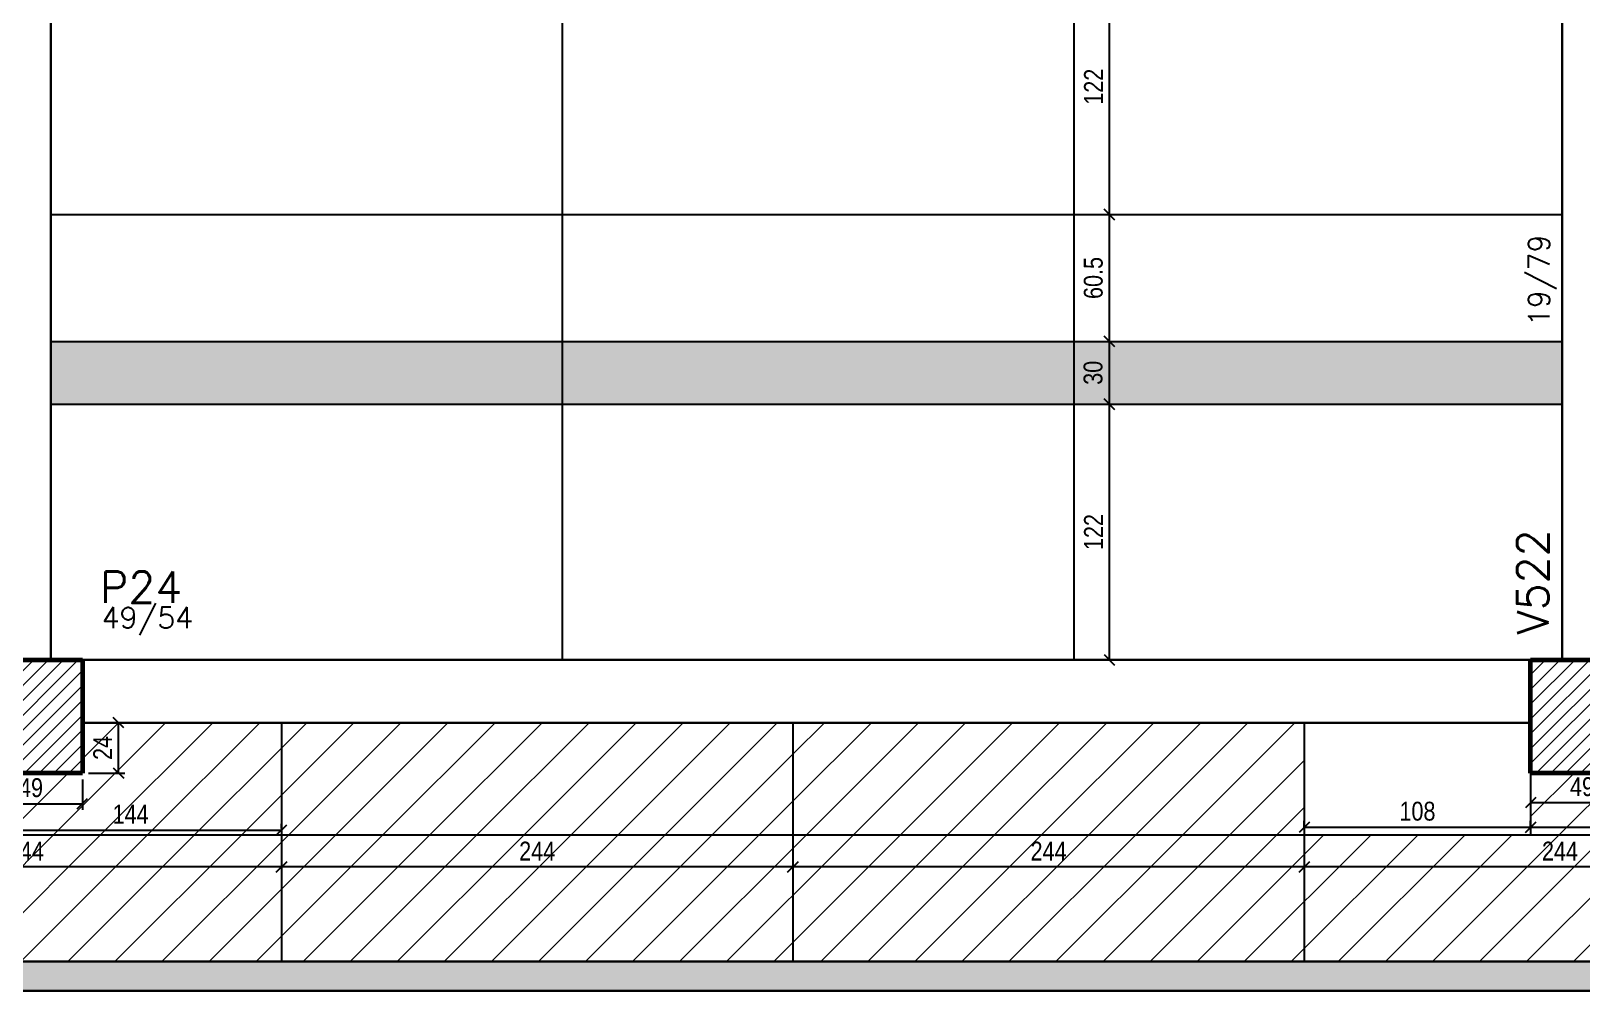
# Model space of a CAD drawing. Extents: x 8513 to 14085, y 7177 to 10799.
# Drawn here: x 11387 to 12127, y 8045 to 8503 of the extents above; entities that cross this region are included whole.
import ezdxf

# ---------------------------------------------------------------- set-up
doc = ezdxf.new("R2010")
doc.units = 0
doc.layers.add('COTA', color=241, linetype='Continuous')
doc.layers.add('Painéis', color=200, linetype='Continuous')
for name, color, linetype, lineweight in [('EST-PILAR', 7, 'Continuous', 9), ('EST-PILAR-CUT', 7, 'Continuous', 60), ('EST-PILAR-TEXT', 7, 'Continuous', 9), ('EST-VIGA', 7, 'Continuous', 30), ('EST-VIGA-TEXT', 7, 'Continuous', 9), ('Hachura', 253, 'Continuous', 9), ('REAPROVEITAMENTO', 7, 'Continuous', 9)]:
    doc.layers.add(name, color=color, linetype=linetype, lineweight=lineweight)
doc.styles.add('COTA TECNICA-50', font='techl___.ttf', dxfattribs={"height": 9})
doc.styles.add('RomanS_IV50', font='romans_IV50.ttf', dxfattribs={"height": 11.25})
doc.styles.add('RomanS_IV50_B', font='', dxfattribs={"height": 18.75})
doc.styles.get('RomanS_IV50_B').set_extended_font_data('RomanS_IV50', bold=True)
doc.dimstyles.new('PAINEL', dxfattribs={"dimtxt": 9, "dimasz": 5, "dimexe": 3, "dimexo": 3, "dimgap": 3, "dimtad": 1, "dimdec": 1, "dimzin": 12, "dimdsep": 46, "dimtxsty": 'COTA TECNICA-50', "dimblk": 'OBLIQUE', "dimcen": 0, "dimclrd": 4, "dimclre": 4, "dimclrt": 1, "dimadec": 1, "dimazin": 3, "dimtfac": 1, "dimtdec": 1, "dimtmove": 0, "dimatfit": 3, "dimldrblk": 'OBLIQUE', "dimfxl": 1, "dimtolj": 1, "dimtzin": 12, "dimarcsym": 0})
pattern_1 = [(45, (9894.671, 8930.102), (-3.535534, 3.535534), [])]

# ---------------------------------------------------------------- blocks, each defined once
blk = doc.blocks.new('_Oblique')
at = {"color": 0, "linetype": 'ByBlock', "lineweight": -2}
blk.add_line((-0.5, -0.5), (0.5, 0.5), dxfattribs=at)
blk = doc.blocks.new('*D151')
at = {"layer": 'COTA', "color": 4, "lineweight": -2, "transparency": 16777216}
for p, q in [((11887.17, 8537.6), (11904.14, 8537.6)), ((11901.14, 8537.6), (11901.14, 8415.6)), ((11889.14, 8415.6), (11904.14, 8415.6))]:
    blk.add_line(p, q, dxfattribs=at)
at = {"layer": 'Defpoints', "color": 0, "transparency": 16777216}
for p in [(11884.17, 8537.6), (11886.14, 8415.6), (11901.14, 8415.6)]:
    blk.add_point(p, dxfattribs=at)
at = {"layer": 'COTA', "color": 4, "lineweight": -2, "transparency": 16777216, "xscale": 5, "yscale": 5, "zscale": 5}
for p, rotation in [((11901.14, 8537.6), 90), ((11901.14, 8415.6), 270)]:
    blk.add_blockref('_Oblique', p, dxfattribs=dict(at, rotation=rotation))
at = {"layer": 'COTA', "color": 1, "transparency": 16777216, "insert": (11893.59, 8476.6), "char_height": 9, "attachment_point": 5, "rotation": 90, "style": 'COTA TECNICA-50'}
blk.add_mtext('\\A1;122', dxfattribs=at)
blk = doc.blocks.new('*D152')
at = {"layer": 'COTA', "color": 4, "lineweight": -2, "transparency": 16777216}
for p, q in [((11889.14, 8415.6), (11904.14, 8415.6)), ((11901.14, 8415.6), (11901.14, 8355.1))]:
    blk.add_line(p, q, dxfattribs=at)
at = {"layer": 'Defpoints', "color": 0, "transparency": 16777216}
for p in [(11886.14, 8415.6), (11901.14, 8355.1), (11901.14, 8355.1)]:
    blk.add_point(p, dxfattribs=at)
at = {"layer": 'COTA', "color": 4, "lineweight": -2, "transparency": 16777216, "xscale": 5, "yscale": 5, "zscale": 5}
for p, rotation in [((11901.14, 8415.6), 90), ((11901.14, 8355.1), 270)]:
    blk.add_blockref('_Oblique', p, dxfattribs=dict(at, rotation=rotation))
at = {"layer": 'COTA', "color": 1, "transparency": 16777216, "insert": (11893.54, 8385.35), "char_height": 9, "attachment_point": 5, "rotation": 90, "style": 'COTA TECNICA-50'}
blk.add_mtext('\\A1;60.5', dxfattribs=at)
blk = doc.blocks.new('*D153')
at = {"layer": 'COTA', "color": 4, "lineweight": -2, "transparency": 16777216}
blk.add_line((11901.14, 8355.1), (11901.14, 8325.1), dxfattribs=at)
at = {"layer": 'Defpoints', "color": 0, "transparency": 16777216}
for p in [(11901.14, 8355.1), (11901.14, 8325.1), (11901.14, 8325.1)]:
    blk.add_point(p, dxfattribs=at)
at = {"layer": 'COTA', "color": 4, "lineweight": -2, "transparency": 16777216, "xscale": 5, "yscale": 5, "zscale": 5}
for p, rotation in [((11901.14, 8355.1), 90), ((11901.14, 8325.1), 270)]:
    blk.add_blockref('_Oblique', p, dxfattribs=dict(at, rotation=rotation))
at = {"layer": 'COTA', "color": 1, "transparency": 16777216, "insert": (11893.44, 8340.1), "char_height": 9, "attachment_point": 5, "rotation": 90, "style": 'COTA TECNICA-50'}
blk.add_mtext('\\A1;30', dxfattribs=at)
blk = doc.blocks.new('*D154')
at = {"layer": 'COTA', "color": 4, "lineweight": -2, "transparency": 16777216}
blk.add_line((11901.14, 8325.1), (11901.14, 8203.1), dxfattribs=at)
at = {"layer": 'Defpoints', "color": 0, "transparency": 16777216}
for p in [(11901.14, 8325.1), (11901.14, 8203.1), (11901.14, 8203.1)]:
    blk.add_point(p, dxfattribs=at)
at = {"layer": 'COTA', "color": 4, "lineweight": -2, "transparency": 16777216, "xscale": 5, "yscale": 5, "zscale": 5}
for p, rotation in [((11901.14, 8325.1), 90), ((11901.14, 8203.1), 270)]:
    blk.add_blockref('_Oblique', p, dxfattribs=dict(at, rotation=rotation))
at = {"layer": 'COTA', "color": 1, "transparency": 16777216, "insert": (11893.59, 8264.1), "char_height": 9, "attachment_point": 5, "rotation": 90, "style": 'COTA TECNICA-50'}
blk.add_mtext('\\A1;122', dxfattribs=at)
blk = doc.blocks.new('*D159')
at = {"layer": 'COTA', "color": 4, "lineweight": -2, "transparency": 16777216}
blk.add_line((11901.14, 8355.1), (11901.14, 8325.1), dxfattribs=at)
at = {"layer": 'Defpoints', "color": 0, "transparency": 16777216}
for p in [(11901.14, 8355.1), (11901.14, 8325.1), (11901.14, 8325.1)]:
    blk.add_point(p, dxfattribs=at)
at = {"layer": 'COTA', "color": 4, "lineweight": -2, "transparency": 16777216, "xscale": 5, "yscale": 5, "zscale": 5}
for p, rotation in [((11901.14, 8355.1), 90), ((11901.14, 8325.1), 270)]:
    blk.add_blockref('_Oblique', p, dxfattribs=dict(at, rotation=rotation))
at = {"layer": 'COTA', "color": 1, "transparency": 16777216, "insert": (11893.44, 8340.1), "char_height": 9, "attachment_point": 5, "rotation": 90, "style": 'COTA TECNICA-50'}
blk.add_mtext('\\A1;30', dxfattribs=at)
blk = doc.blocks.new('*D160')
at = {"layer": 'COTA', "color": 4, "lineweight": -2, "transparency": 16777216}
blk.add_line((11901.14, 8325.1), (11901.14, 8203.1), dxfattribs=at)
at = {"layer": 'Defpoints', "color": 0, "transparency": 16777216}
for p in [(11901.14, 8325.1), (11901.14, 8203.1), (11901.14, 8203.1)]:
    blk.add_point(p, dxfattribs=at)
at = {"layer": 'COTA', "color": 4, "lineweight": -2, "transparency": 16777216, "xscale": 5, "yscale": 5, "zscale": 5}
for p, rotation in [((11901.14, 8325.1), 90), ((11901.14, 8203.1), 270)]:
    blk.add_blockref('_Oblique', p, dxfattribs=dict(at, rotation=rotation))
at = {"layer": 'COTA', "color": 1, "transparency": 16777216, "insert": (11893.59, 8264.1), "char_height": 9, "attachment_point": 5, "rotation": 90, "style": 'COTA TECNICA-50'}
blk.add_mtext('\\A1;122', dxfattribs=at)
blk = doc.blocks.new('*D218')
at = {"layer": 'COTA', "color": 4, "lineweight": -2, "transparency": 16777216}
for p, q in [((12102.17, 8146.1), (12102.17, 8131.96)), ((12151.17, 8146.1), (12151.17, 8131.96)), ((12151.17, 8134.96), (12102.17, 8134.96))]:
    blk.add_line(p, q, dxfattribs=at)
at = {"layer": 'Defpoints', "color": 0, "transparency": 16777216}
for p in [(12102.17, 8149.1), (12151.17, 8149.1), (12102.17, 8134.96)]:
    blk.add_point(p, dxfattribs=at)
at = {"layer": 'COTA', "color": 4, "lineweight": -2, "transparency": 16777216, "xscale": 5, "yscale": 5, "zscale": 5, "rotation": 180}
blk.add_blockref('_Oblique', (12102.17, 8134.96), dxfattribs=at)
at = {"layer": 'COTA', "color": 4, "lineweight": -2, "transparency": 16777216, "xscale": 5, "yscale": 5, "zscale": 5}
blk.add_blockref('_Oblique', (12151.17, 8134.96), dxfattribs=at)
at = {"layer": 'COTA', "color": 1, "transparency": 16777216, "insert": (12126.67, 8142.56), "char_height": 9, "attachment_point": 5, "style": 'COTA TECNICA-50'}
blk.add_mtext('\\A1;49', dxfattribs=at)
blk = doc.blocks.new('*D206')
at = {"layer": 'COTA', "color": 4, "lineweight": -2, "transparency": 16777216}
for p, q in [((11994.17, 8116.6), (11994.17, 8101.29)), ((12238.17, 8116.6), (12238.17, 8101.29)), ((12238.17, 8104.29), (11994.17, 8104.29))]:
    blk.add_line(p, q, dxfattribs=at)
at = {"layer": 'Defpoints', "color": 0, "transparency": 16777216}
for p in [(11994.17, 8119.6), (12238.17, 8119.6), (11994.17, 8104.29)]:
    blk.add_point(p, dxfattribs=at)
at = {"layer": 'COTA', "color": 4, "lineweight": -2, "transparency": 16777216, "xscale": 5, "yscale": 5, "zscale": 5, "rotation": 180}
blk.add_blockref('_Oblique', (11994.17, 8104.29), dxfattribs=at)
at = {"layer": 'COTA', "color": 4, "lineweight": -2, "transparency": 16777216, "xscale": 5, "yscale": 5, "zscale": 5}
blk.add_blockref('_Oblique', (12238.17, 8104.29), dxfattribs=at)
at = {"layer": 'COTA', "color": 1, "transparency": 16777216, "insert": (12116.17, 8111.86), "char_height": 9, "attachment_point": 5, "style": 'COTA TECNICA-50'}
blk.add_mtext('\\A1;244', dxfattribs=at)
blk = doc.blocks.new('*D207')
at = {"layer": 'COTA', "color": 4, "lineweight": -2, "transparency": 16777216}
for p, q in [((11994.17, 8116.6), (11994.17, 8101.29)), ((11994.17, 8104.29), (11750.17, 8104.29)), ((11750.17, 8102.42), (11750.17, 8101.29))]:
    blk.add_line(p, q, dxfattribs=at)
at = {"layer": 'Defpoints', "color": 0, "transparency": 16777216}
for p in [(11994.17, 8119.6), (11750.17, 8105.42), (11750.17, 8104.29)]:
    blk.add_point(p, dxfattribs=at)
at = {"layer": 'COTA', "color": 4, "lineweight": -2, "transparency": 16777216, "xscale": 5, "yscale": 5, "zscale": 5, "rotation": 180}
blk.add_blockref('_Oblique', (11750.17, 8104.29), dxfattribs=at)
at = {"layer": 'COTA', "color": 4, "lineweight": -2, "transparency": 16777216, "xscale": 5, "yscale": 5, "zscale": 5}
blk.add_blockref('_Oblique', (11994.17, 8104.29), dxfattribs=at)
at = {"layer": 'COTA', "color": 1, "transparency": 16777216, "insert": (11872.17, 8111.86), "char_height": 9, "attachment_point": 5, "style": 'COTA TECNICA-50'}
blk.add_mtext('\\A1;244', dxfattribs=at)
blk = doc.blocks.new('*D208')
at = {"layer": 'COTA', "color": 4, "lineweight": -2, "transparency": 16777216}
for p, q in [((11506.17, 8111.98), (11506.17, 8101.29)), ((11750.17, 8104.29), (11506.17, 8104.29)), ((11750.17, 8102.42), (11750.17, 8101.29))]:
    blk.add_line(p, q, dxfattribs=at)
at = {"layer": 'Defpoints', "color": 0, "transparency": 16777216}
for p in [(11506.17, 8114.98), (11506.17, 8104.29), (11750.17, 8105.42)]:
    blk.add_point(p, dxfattribs=at)
at = {"layer": 'COTA', "color": 4, "lineweight": -2, "transparency": 16777216, "xscale": 5, "yscale": 5, "zscale": 5, "rotation": 180}
blk.add_blockref('_Oblique', (11506.17, 8104.29), dxfattribs=at)
at = {"layer": 'COTA', "color": 4, "lineweight": -2, "transparency": 16777216, "xscale": 5, "yscale": 5, "zscale": 5}
blk.add_blockref('_Oblique', (11750.17, 8104.29), dxfattribs=at)
at = {"layer": 'COTA', "color": 1, "transparency": 16777216, "insert": (11628.17, 8111.86), "char_height": 9, "attachment_point": 5, "style": 'COTA TECNICA-50'}
blk.add_mtext('\\A1;244', dxfattribs=at)
blk = doc.blocks.new('*D209')
at = {"layer": 'COTA', "color": 4, "lineweight": -2, "transparency": 16777216}
for p, q in [((11506.17, 8111.98), (11506.17, 8101.29)), ((11506.17, 8104.29), (11262.17, 8104.29))]:
    blk.add_line(p, q, dxfattribs=at)
at = {"layer": 'Defpoints', "color": 0, "transparency": 16777216}
for p in [(11506.17, 8114.98), (11262.17, 8104.29), (11262.17, 8104.29)]:
    blk.add_point(p, dxfattribs=at)
at = {"layer": 'COTA', "color": 4, "lineweight": -2, "transparency": 16777216, "xscale": 5, "yscale": 5, "zscale": 5, "rotation": 180}
blk.add_blockref('_Oblique', (11262.17, 8104.29), dxfattribs=at)
at = {"layer": 'COTA', "color": 4, "lineweight": -2, "transparency": 16777216, "xscale": 5, "yscale": 5, "zscale": 5}
blk.add_blockref('_Oblique', (11506.17, 8104.29), dxfattribs=at)
at = {"layer": 'COTA', "color": 1, "transparency": 16777216, "insert": (11384.17, 8111.86), "char_height": 9, "attachment_point": 5, "style": 'COTA TECNICA-50'}
blk.add_mtext('\\A1;244', dxfattribs=at)
blk = doc.blocks.new('*D201')
at = {"layer": 'COTA', "color": 4, "lineweight": -2, "transparency": 16777216}
for p, q in [((11994.17, 8122.6), (11994.17, 8126.22)), ((12102.17, 8122.6), (12102.17, 8126.22)), ((11994.17, 8123.22), (12102.17, 8123.22))]:
    blk.add_line(p, q, dxfattribs=at)
at = {"layer": 'Defpoints', "color": 0, "transparency": 16777216}
for p in [(11994.17, 8119.6), (12102.17, 8123.22), (12102.17, 8119.6)]:
    blk.add_point(p, dxfattribs=at)
at = {"layer": 'COTA', "color": 4, "lineweight": -2, "transparency": 16777216, "xscale": 5, "yscale": 5, "zscale": 5, "rotation": 180}
blk.add_blockref('_Oblique', (11994.17, 8123.22), dxfattribs=at)
at = {"layer": 'COTA', "color": 4, "lineweight": -2, "transparency": 16777216, "xscale": 5, "yscale": 5, "zscale": 5}
blk.add_blockref('_Oblique', (12102.17, 8123.22), dxfattribs=at)
at = {"layer": 'COTA', "color": 1, "transparency": 16777216, "insert": (12048.17, 8130.84), "char_height": 9, "attachment_point": 5, "style": 'COTA TECNICA-50'}
blk.add_mtext('\\A1;108', dxfattribs=at)
blk = doc.blocks.new('*D202')
at = {"layer": 'COTA', "color": 4, "lineweight": -2, "transparency": 16777216}
for p, q in [((12102.17, 8122.6), (12102.17, 8126.22)), ((12238.17, 8122.6), (12238.17, 8126.22)), ((12102.17, 8123.22), (12238.17, 8123.22))]:
    blk.add_line(p, q, dxfattribs=at)
at = {"layer": 'Defpoints', "color": 0, "transparency": 16777216}
for p in [(12102.17, 8119.6), (12238.17, 8123.22), (12238.17, 8119.6)]:
    blk.add_point(p, dxfattribs=at)
at = {"layer": 'COTA', "color": 4, "lineweight": -2, "transparency": 16777216, "xscale": 5, "yscale": 5, "zscale": 5, "rotation": 180}
blk.add_blockref('_Oblique', (12102.17, 8123.22), dxfattribs=at)
at = {"layer": 'COTA', "color": 4, "lineweight": -2, "transparency": 16777216, "xscale": 5, "yscale": 5, "zscale": 5}
blk.add_blockref('_Oblique', (12238.17, 8123.22), dxfattribs=at)
at = {"layer": 'COTA', "color": 1, "transparency": 16777216, "insert": (12170.17, 8130.92), "char_height": 9, "attachment_point": 5, "style": 'COTA TECNICA-50'}
blk.add_mtext('\\A1;136', dxfattribs=at)
blk = doc.blocks.new('*D200')
at = {"layer": 'COTA', "color": 4, "lineweight": -2, "transparency": 16777216}
for p, q in [((11362.17, 8122.6), (11362.17, 8124.91)), ((11362.17, 8121.91), (11506.17, 8121.91)), ((11506.17, 8122.6), (11506.17, 8124.91))]:
    blk.add_line(p, q, dxfattribs=at)
at = {"layer": 'Defpoints', "color": 0, "transparency": 16777216}
for p in [(11362.17, 8119.6), (11506.17, 8121.91), (11506.17, 8119.6)]:
    blk.add_point(p, dxfattribs=at)
at = {"layer": 'COTA', "color": 4, "lineweight": -2, "transparency": 16777216, "xscale": 5, "yscale": 5, "zscale": 5, "rotation": 180}
blk.add_blockref('_Oblique', (11362.17, 8121.91), dxfattribs=at)
at = {"layer": 'COTA', "color": 4, "lineweight": -2, "transparency": 16777216, "xscale": 5, "yscale": 5, "zscale": 5}
blk.add_blockref('_Oblique', (11506.17, 8121.91), dxfattribs=at)
at = {"layer": 'COTA', "color": 1, "transparency": 16777216, "insert": (11434.17, 8129.48), "char_height": 9, "attachment_point": 5, "style": 'COTA TECNICA-50'}
blk.add_mtext('\\A1;144', dxfattribs=at)
blk = doc.blocks.new('*D223')
at = {"layer": 'COTA', "color": 4, "lineweight": -2, "transparency": 16777216}
for p, q in [((11362.17, 8146.1), (11362.17, 8131.48)), ((11411.17, 8146.1), (11411.17, 8131.48)), ((11362.17, 8134.48), (11411.17, 8134.48))]:
    blk.add_line(p, q, dxfattribs=at)
at = {"layer": 'Defpoints', "color": 0, "transparency": 16777216}
for p in [(11362.17, 8149.1), (11411.17, 8149.1), (11411.17, 8134.48)]:
    blk.add_point(p, dxfattribs=at)
at = {"layer": 'COTA', "color": 4, "lineweight": -2, "transparency": 16777216, "xscale": 5, "yscale": 5, "zscale": 5, "rotation": 180}
blk.add_blockref('_Oblique', (11362.17, 8134.48), dxfattribs=at)
at = {"layer": 'COTA', "color": 4, "lineweight": -2, "transparency": 16777216, "xscale": 5, "yscale": 5, "zscale": 5}
blk.add_blockref('_Oblique', (11411.17, 8134.48), dxfattribs=at)
at = {"layer": 'COTA', "color": 1, "transparency": 16777216, "insert": (11386.67, 8142.08), "char_height": 9, "attachment_point": 5, "style": 'COTA TECNICA-50'}
blk.add_mtext('\\A1;49', dxfattribs=at)
blk = doc.blocks.new('*D224')
at = {"layer": 'COTA', "color": 4, "lineweight": -2, "transparency": 16777216}
for p, q in [((11414.17, 8173.1), (11431.42, 8173.1)), ((11428.42, 8149.1), (11428.42, 8173.1)), ((11414.17, 8149.1), (11431.42, 8149.1))]:
    blk.add_line(p, q, dxfattribs=at)
at = {"layer": 'Defpoints', "color": 0, "transparency": 16777216}
for p in [(11411.17, 8173.1), (11428.42, 8173.1), (11411.17, 8149.1)]:
    blk.add_point(p, dxfattribs=at)
at = {"layer": 'COTA', "color": 4, "lineweight": -2, "transparency": 16777216, "xscale": 5, "yscale": 5, "zscale": 5}
for p, rotation in [((11428.42, 8173.1), 90), ((11428.42, 8149.1), 270)]:
    blk.add_blockref('_Oblique', p, dxfattribs=dict(at, rotation=rotation))
at = {"layer": 'COTA', "color": 1, "transparency": 16777216, "insert": (11420.86, 8161.1), "char_height": 9, "attachment_point": 5, "rotation": 90, "style": 'COTA TECNICA-50'}
blk.add_mtext('\\A1;24', dxfattribs=at)

msp = doc.modelspace()

# ---------------------------------------------------------------- hatches: boundary and pattern name
at = {"layer": 'EST-PILAR'}
h = msp.add_hatch(dxfattribs=at)
h.set_pattern_fill('FP_1', color=5, style=0, pattern_type=2)
h.set_pattern_definition(pattern_1)
h.paths.add_polyline_path([(11362.171, 8149.102), (11411.171, 8149.102), (11411.171, 8203.102), (11362.171, 8203.102), (11362.171, 8158.129)], flags=0)
h = msp.add_hatch(dxfattribs=at)
h.set_pattern_fill('FP_1', color=5, style=0, pattern_type=2)
h.set_pattern_definition(pattern_1)
h.paths.add_polyline_path([(12151.171, 8149.102), (12151.171, 8203.102), (12102.171, 8203.102), (12102.171, 8149.102)], flags=0)
at = {"layer": 'EST-VIGA', "true_color": 0xe1e1e1}
msp.add_hatch(color=254, dxfattribs=at).paths.add_polyline_path([(10972.508, 8045.102), (12482.171, 8045.102), (12482.171, 8059.102), (9815.171, 8059.102), (9815.171, 8045.102), (10558.878, 8045.102)], flags=0)
at = {"layer": 'Hachura'}
h = msp.add_hatch(color=256, dxfattribs=at)
h.dxf.hatch_style = 1
h.paths.add_polyline_path([(11640.171, 8355.102), (11640.171, 8325.102), (11396.171, 8325.102), (11396.171, 8355.102)])
h.paths.add_polyline_path([(11884.171, 8355.102), (11884.171, 8325.102), (11640.171, 8325.102), (11640.171, 8355.102)])
h.paths.add_polyline_path([(11884.171, 8325.102), (11884.171, 8355.102), (12117.171, 8355.102), (12117.171, 8325.102)])
h.paths.add_polyline_path([(11884.171, 8537.602), (11884.171, 8567.602), (12117.171, 8567.602), (12117.171, 8537.602)])
h.paths.add_polyline_path([(11640.171, 8537.602), (11640.171, 8567.602), (11884.171, 8567.602), (11884.171, 8537.602)])
h.paths.add_polyline_path([(11640.171, 8567.602), (11640.171, 8537.602), (11396.171, 8537.602), (11396.171, 8567.602)])
h.paths.add_polyline_path([(11640.171, 8709.602), (11640.171, 8689.602), (11396.171, 8689.602), (11396.171, 8709.602)])
h.paths.add_polyline_path([(11884.171, 8709.602), (11884.171, 8689.602), (11640.171, 8689.602), (11640.171, 8709.602)])
h.paths.add_polyline_path([(12117.171, 8709.602), (12117.171, 8689.602), (11884.171, 8689.602), (11884.171, 8709.602)])
at = {"layer": 'REAPROVEITAMENTO'}
h = msp.add_hatch(dxfattribs=at)
h.set_pattern_fill('ANSI31', color=251, scale=5, style=0)
h.paths.add_polyline_path([(11994.171, 8119.602), (11994.171, 8173.102), (11750.171, 8173.102), (11750.171, 8119.602)])
h.paths.add_polyline_path([(11411.171, 8173.102), (11411.171, 8149.102), (11362.171, 8149.102), (11362.171, 8119.602), (11506.171, 8119.602), (11506.171, 8173.102)])
h = msp.add_hatch(dxfattribs=at)
h.set_pattern_fill('ANSI31', color=251, scale=5, style=0)
h.paths.add_polyline_path([(11750.171, 8119.602), (11750.171, 8173.102), (11506.171, 8173.102), (11506.171, 8119.602)])
h = msp.add_hatch(dxfattribs=at)
h.set_pattern_fill('ANSI31', color=251, scale=5, style=0)
h.paths.add_polyline_path([(12151.171, 8173.102), (12151.171, 8149.102), (12102.171, 8149.102), (12102.171, 8119.602), (12238.171, 8119.602), (12238.171, 8173.102)])
h = msp.add_hatch(dxfattribs=at)
h.set_pattern_fill('ANSI31', color=251, scale=5, style=0)
h.paths.add_polyline_path([(12482.171, 8059.102), (12482.171, 8119.602), (12238.171, 8119.602), (12238.171, 8059.102)])
h.paths.add_polyline_path([(12238.171, 8059.102), (12238.171, 8119.602), (11994.171, 8119.602), (11994.171, 8059.102)])
h.paths.add_polyline_path([(11994.171, 8059.102), (11994.171, 8119.602), (11750.171, 8119.602), (11750.171, 8059.102)])
h.paths.add_polyline_path([(11506.171, 8119.602), (11506.171, 8059.102), (11750.171, 8059.102), (11750.171, 8119.602)])
h.paths.add_polyline_path([(11262.171, 8119.602), (11262.171, 8059.102), (11506.171, 8059.102), (11506.171, 8119.602)])
h.paths.add_polyline_path([(11262.171, 8059.102), (11262.171, 8119.602), (11018.171, 8119.602), (11018.171, 8059.102)])
h.paths.add_polyline_path([(11018.171, 8059.102), (11018.171, 8119.602), (10774.171, 8119.602), (10774.171, 8059.102)])

# ---------------------------------------------------------------- linework, layer by layer
at = {"layer": 'EST-PILAR-CUT', "color": 5}
for p, q in [((11362.171, 8203.102), (11411.171, 8203.102)), ((11411.171, 8203.102), (11411.171, 8149.102)), ((12102.171, 8149.102), (12102.171, 8203.102)), ((12102.171, 8203.102), (12151.171, 8203.102)), ((11411.171, 8149.102), (11362.171, 8149.102)), ((12151.171, 8149.102), (12102.171, 8149.102))]:
    msp.add_line(p, q, dxfattribs=at)
at = {"layer": 'EST-VIGA', "color": 3}
for p, q in [((11396.171, 8203.102), (11396.171, 8831.602)), ((12117.171, 8203.102), (12117.171, 8826.602)), ((11411.171, 8203.102), (12102.171, 8203.102)), ((11411.171, 8173.102), (12102.171, 8173.102)), ((9913.671, 8059.102), (12482.171, 8059.102)), ((9815.171, 8045.102), (12482.171, 8045.102))]:
    msp.add_line(p, q, dxfattribs=at)
at = {"layer": 'Painéis', "ltscale": 70}
for p, q in [((11640.171, 8831.602), (11640.171, 8203.102)), ((11884.171, 8831.602), (11884.171, 8203.102)), ((11396.171, 8415.602), (12117.171, 8415.602)), ((11396.171, 8355.102), (12117.171, 8355.102)), ((11396.171, 8325.102), (12117.171, 8325.102)), ((11506.171, 8173.102), (11506.171, 8059.102)), ((11750.171, 8173.102), (11750.171, 8059.102)), ((11994.171, 8173.102), (11994.171, 8059.102)), ((12102.171, 8149.102), (12102.171, 8119.602)), ((9913.671, 8119.602), (12482.171, 8119.602))]:
    msp.add_line(p, q, dxfattribs=at)

# ---------------------------------------------------------------- texts
at = {"layer": 'EST-PILAR-TEXT', "lineweight": 50, "insert": (11419.614, 8245.315), "char_height": 15, "width": 54.91559, "attachment_point": 1, "style": 'RomanS_IV50_B'}
msp.add_mtext('P24', dxfattribs=at)
msp.add_mtext('P24', dxfattribs=at)
at = {"layer": 'EST-PILAR-TEXT', "lineweight": 30, "insert": (11420.37, 8228.182), "char_height": 10, "width": 58.92403, "attachment_point": 1, "style": 'RomanS_IV50'}
msp.add_mtext('49/54', dxfattribs=at)
msp.add_mtext('49/54', dxfattribs=at)
at = {"layer": 'EST-VIGA-TEXT', "lineweight": 30, "insert": (12101.167, 8362.366), "char_height": 10, "width": 58.92403, "attachment_point": 1, "rotation": 90, "style": 'RomanS_IV50'}
msp.add_mtext('19/79', dxfattribs=at)
at = {"layer": 'EST-VIGA-TEXT', "lineweight": 50, "insert": (12095.717, 8215.163), "char_height": 15, "width": 70.14766, "attachment_point": 1, "rotation": 90, "style": 'RomanS_IV50_B'}
msp.add_mtext('V522', dxfattribs=at)

# ---------------------------------------------------------------- dimensions: what is measured, and where the dimension line sits
at = {"layer": 'COTA'}
for base, p1, p2, picture, middle in [((11901.14, 8415.602), (11884.171, 8537.602), (11886.14, 8415.602), '*D151', (11893.587, 8476.602)), ((11901.14, 8355.102), (11886.14, 8415.602), (11901.14, 8355.102), '*D152', (11893.541, 8385.352)), ((11901.14, 8325.102), (11901.14, 8355.102), (11901.14, 8325.102), '*D153', (11893.443, 8340.102)), ((11901.14, 8325.102), (11901.14, 8355.102), (11901.14, 8325.102), '*D159', (11893.443, 8340.102)), ((11901.14, 8203.102), (11901.14, 8325.102), (11901.14, 8203.102), '*D154', (11893.587, 8264.102)), ((11901.14, 8203.102), (11901.14, 8325.102), (11901.14, 8203.102), '*D160', (11893.587, 8264.102))]:
    dim = msp.add_linear_dim(base=base, p1=p1, p2=p2, angle=270, dimstyle='PAINEL', override={"dimtmove": 1}, dxfattribs=at)
    dim.commit()
    dim.dimension.update_dxf_attribs({"geometry": picture, "text_midpoint": middle})
dim = msp.add_linear_dim(base=(11428.421, 8173.102), p1=(11411.171, 8149.102), p2=(11411.171, 8173.102), angle=90, dimstyle='PAINEL', dxfattribs=at)
dim.commit()
dim.dimension.update_dxf_attribs({"geometry": '*D224', "text_midpoint": (11420.856, 8161.102)})
for base, p1, p2, picture, middle in [((11411.171, 8134.485), (11362.171, 8149.102), (11411.171, 8149.102), '*D223', (11386.671, 8142.077)), ((12102.171, 8134.965), (12151.171, 8149.102), (12102.171, 8149.102), '*D218', (12126.671, 8142.557)), ((12102.171, 8123.225), (11994.171, 8119.602), (12102.171, 8119.602), '*D201', (12048.171, 8130.837))]:
    dim = msp.add_linear_dim(base=base, p1=p1, p2=p2, dimstyle='PAINEL', dxfattribs=at)
    dim.commit()
    dim.dimension.update_dxf_attribs({"geometry": picture, "text_midpoint": middle})
for base, p1, p2, picture, middle in [((11506.171, 8121.911), (11362.171, 8119.602), (11506.171, 8119.602), '*D200', (11434.171, 8129.477)), ((12238.171, 8123.225), (12102.171, 8119.602), (12238.171, 8119.602), '*D202', (12170.171, 8130.922)), ((11750.171, 8104.294), (11994.171, 8119.602), (11750.171, 8105.419), '*D207', (11872.171, 8111.86)), ((11994.171, 8104.294), (12238.171, 8119.602), (11994.171, 8119.602), '*D206', (12116.171, 8111.86)), ((11262.171, 8104.294), (11506.171, 8114.977), (11262.171, 8104.294), '*D209', (11384.171, 8111.86)), ((11506.171, 8104.294), (11750.171, 8105.419), (11506.171, 8114.977), '*D208', (11628.171, 8111.86))]:
    dim = msp.add_linear_dim(base=base, p1=p1, p2=p2, dimstyle='PAINEL', override={"dimtmove": 1}, dxfattribs=at)
    dim.commit()
    dim.dimension.update_dxf_attribs({"geometry": picture, "text_midpoint": middle})

doc.saveas('drawing.dxf')
